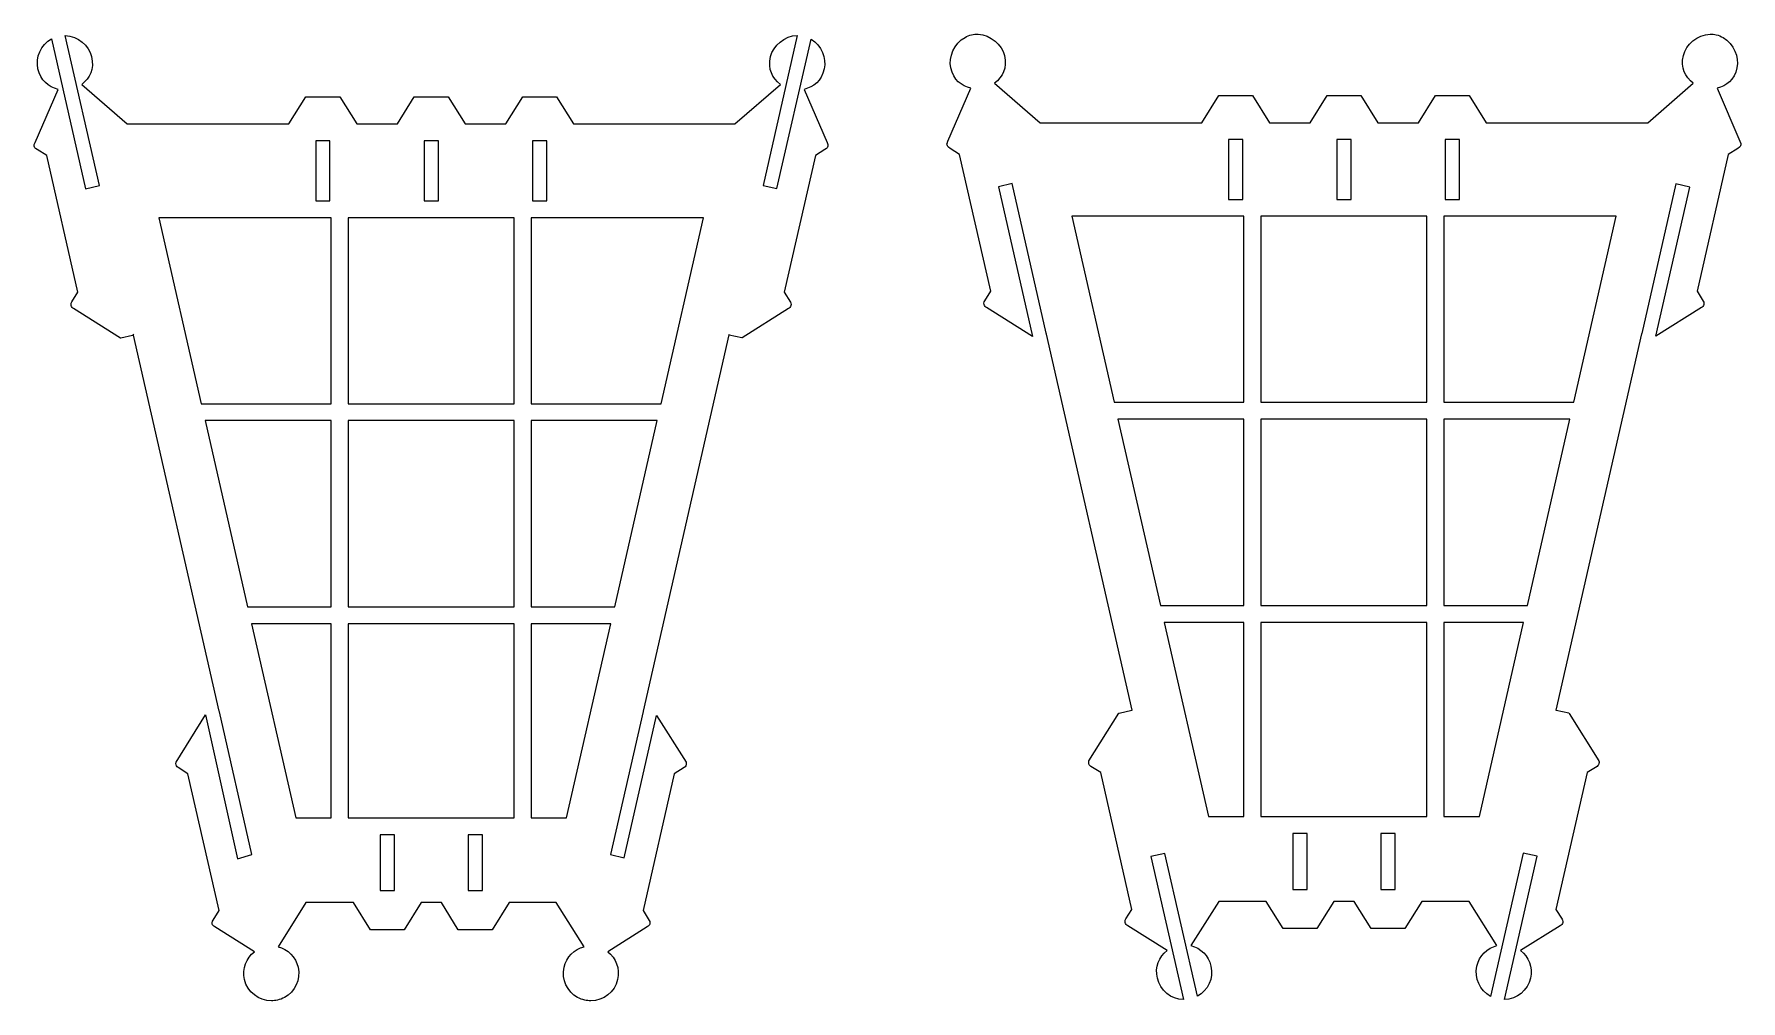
# Model space of a CAD drawing. Header units: inches. Extents: x 5.8 to 53.9, y -22.4 to 33.8.
# Drawn here: x 9.38 to 29.22, y -20.42 to -9.18 of the extents above; entities that cross this region are included whole.
import ezdxf

# ---------------------------------------------------------------- set-up
doc = ezdxf.new("R2010")
doc.units = ezdxf.units.IN
doc.header["$MEASUREMENT"] = 0
doc.layers.add('layer 1', color=7, linetype='Continuous')

msp = doc.modelspace()

# ---------------------------------------------------------------- linework, layer by layer
at = {"layer": 'layer 1', "color": 250, "lineweight": 9}
for points, knots in [([(13.682, -19.591), (13.682, -19.591), (13.879, -19.276), (13.879, -19.276), (13.879, -19.276), (13.879, -19.276), (14.115, -19.276), (14.115, -19.276), (14.115, -19.276), (14.115, -19.276), (14.311, -19.591), (14.311, -19.591), (14.311, -19.591), (14.311, -19.591), (14.705, -19.591), (14.705, -19.591), (14.705, -19.591), (14.705, -19.591), (14.902, -19.276), (14.902, -19.276), (14.902, -19.276), (14.902, -19.276), (15.451, -19.276), (15.451, -19.276), (15.451, -19.276), (15.451, -19.276), (15.773, -19.789), (15.773, -19.789), (15.773, -19.789), (15.661, -19.818), (15.568, -19.907), (15.541, -20.028), (15.541, -20.028), (15.508, -20.17), (15.577, -20.313), (15.699, -20.379), (15.699, -20.379), (15.724, -20.393), (15.752, -20.403), (15.781, -20.41), (15.781, -20.41), (15.805, -20.415), (15.829, -20.418), (15.852, -20.418), (15.852, -20.418), (15.998, -20.418), (16.13, -20.318), (16.164, -20.169), (16.164, -20.169), (16.192, -20.045), (16.143, -19.921), (16.049, -19.847), (16.049, -19.847), (16.049, -19.847), (16.508, -19.559), (16.508, -19.559), (16.508, -19.559), (16.508, -19.559), (16.52, -19.551), (16.52, -19.551), (16.52, -19.551), (16.532, -19.541), (16.539, -19.526), (16.539, -19.51), (16.539, -19.51), (16.539, -19.5), (16.537, -19.491), (16.532, -19.483), (16.532, -19.483), (16.532, -19.483), (16.46, -19.368), (16.46, -19.368), (16.46, -19.368), (16.46, -19.368), (16.822, -17.777), (16.822, -17.777), (16.822, -17.777), (16.822, -17.777), (16.937, -17.705), (16.937, -17.705), (16.937, -17.705), (16.952, -17.696), (16.962, -17.679), (16.962, -17.66), (16.962, -17.66), (16.962, -17.654), (16.961, -17.648), (16.959, -17.643), (16.959, -17.643), (16.959, -17.643), (16.617, -17.1), (16.617, -17.1), (16.617, -17.1), (16.617, -17.1), (16.24, -18.756), (16.24, -18.756), (16.24, -18.756), (16.24, -18.756), (16.079, -18.716), (16.079, -18.716), (16.079, -18.716), (16.079, -18.716), (16.459, -17.054), (16.459, -17.054), (16.459, -17.054), (16.459, -17.054), (16.46, -17.051), (16.46, -17.051), (16.46, -17.051), (16.46, -17.051), (17.456, -12.675), (17.456, -12.675), (17.456, -12.675), (17.456, -12.675), (17.458, -12.67), (17.458, -12.67), (17.458, -12.67), (17.458, -12.67), (17.461, -12.676), (17.461, -12.676), (17.461, -12.676), (17.461, -12.676), (17.609, -12.71), (17.609, -12.71), (17.609, -12.71), (17.609, -12.71), (17.61, -12.709), (17.61, -12.709), (17.61, -12.709), (17.61, -12.709), (18.151, -12.368), (18.151, -12.368), (18.151, -12.368), (18.151, -12.368), (18.158, -12.364), (18.158, -12.364), (18.158, -12.364), (18.171, -12.354), (18.18, -12.339), (18.18, -12.321), (18.18, -12.321), (18.18, -12.311), (18.177, -12.301), (18.172, -12.293), (18.172, -12.293), (18.172, -12.293), (18.101, -12.179), (18.101, -12.179), (18.101, -12.179), (18.101, -12.179), (18.463, -10.588), (18.463, -10.588), (18.463, -10.588), (18.463, -10.588), (18.574, -10.519), (18.574, -10.519), (18.574, -10.519), (18.574, -10.519), (18.593, -10.507), (18.593, -10.507), (18.593, -10.507), (18.603, -10.497), (18.609, -10.483), (18.609, -10.468), (18.609, -10.468), (18.609, -10.465), (18.609, -10.463), (18.609, -10.46), (18.609, -10.46), (18.609, -10.46), (18.598, -10.435), (18.598, -10.435), (18.598, -10.435), (18.598, -10.435), (18.332, -9.819), (18.332, -9.819), (18.332, -9.819), (18.444, -9.79), (18.531, -9.727), (18.564, -9.58), (18.564, -9.58), (18.592, -9.459), (18.534, -9.307), (18.412, -9.235), (18.412, -9.235), (18.412, -9.235), (18.016, -10.972), (18.016, -10.972), (18.016, -10.972), (18.016, -10.972), (17.855, -10.935), (17.855, -10.935), (17.855, -10.935), (17.855, -10.935), (18.252, -9.191), (18.252, -9.191), (18.252, -9.191), (18.106, -9.196), (17.971, -9.311), (17.942, -9.438), (17.942, -9.438), (17.908, -9.587), (17.962, -9.687), (18.056, -9.761), (18.056, -9.761), (18.056, -9.761), (17.528, -10.221), (17.528, -10.221), (17.528, -10.221), (17.528, -10.221), (15.65, -10.221), (15.65, -10.221), (15.65, -10.221), (15.65, -10.221), (15.453, -9.906), (15.453, -9.906), (15.453, -9.906), (15.453, -9.906), (15.06, -9.906), (15.06, -9.906), (15.06, -9.906), (15.06, -9.906), (14.863, -10.221), (14.863, -10.221), (14.863, -10.221), (14.863, -10.221), (14.391, -10.221), (14.391, -10.221), (14.391, -10.221), (14.391, -10.221), (14.194, -9.906), (14.194, -9.906), (14.194, -9.906), (14.194, -9.906), (13.8, -9.906), (13.8, -9.906), (13.8, -9.906), (13.8, -9.906), (13.604, -10.221), (13.604, -10.221), (13.604, -10.221), (13.604, -10.221), (13.13, -10.221), (13.13, -10.221), (13.13, -10.221), (13.13, -10.221), (12.934, -9.906), (12.934, -9.906), (12.934, -9.906), (12.934, -9.906), (12.54, -9.906), (12.54, -9.906), (12.54, -9.906), (12.54, -9.906), (12.343, -10.221), (12.343, -10.221), (12.343, -10.221), (12.343, -10.221), (10.462, -10.221), (10.462, -10.221), (10.462, -10.221), (10.462, -10.221), (9.934, -9.761), (9.934, -9.761), (9.934, -9.761), (10.028, -9.687), (10.082, -9.587), (10.048, -9.438), (10.048, -9.438), (10.02, -9.312), (9.888, -9.198), (9.743, -9.191), (9.743, -9.191), (9.743, -9.191), (10.141, -10.937), (10.141, -10.937), (10.141, -10.937), (10.141, -10.937), (9.979, -10.974), (9.979, -10.974), (9.979, -10.974), (9.979, -10.974), (9.582, -9.23), (9.582, -9.23), (9.582, -9.23), (9.457, -9.3), (9.395, -9.446), (9.425, -9.58), (9.425, -9.58), (9.456, -9.715), (9.546, -9.79), (9.658, -9.819), (9.658, -9.819), (9.658, -9.819), (9.392, -10.435), (9.392, -10.435), (9.392, -10.435), (9.392, -10.435), (9.381, -10.46), (9.381, -10.46), (9.381, -10.46), (9.381, -10.463), (9.38, -10.465), (9.38, -10.468), (9.38, -10.468), (9.38, -10.483), (9.387, -10.497), (9.397, -10.507), (9.397, -10.507), (9.397, -10.507), (9.416, -10.519), (9.416, -10.519), (9.416, -10.519), (9.416, -10.519), (9.527, -10.588), (9.527, -10.588), (9.527, -10.588), (9.527, -10.588), (9.889, -12.179), (9.889, -12.179), (9.889, -12.179), (9.889, -12.179), (9.819, -12.291), (9.819, -12.291), (9.819, -12.291), (9.813, -12.3), (9.81, -12.31), (9.81, -12.321), (9.81, -12.321), (9.81, -12.339), (9.819, -12.354), (9.832, -12.364), (9.832, -12.364), (9.832, -12.364), (9.839, -12.368), (9.839, -12.368), (9.839, -12.368), (9.839, -12.368), (10.383, -12.711), (10.383, -12.711), (10.383, -12.711), (10.383, -12.711), (10.387, -12.713), (10.387, -12.713), (10.387, -12.713), (10.387, -12.713), (10.525, -12.681), (10.525, -12.681), (10.525, -12.681), (10.525, -12.681), (10.535, -12.666), (10.535, -12.666), (10.535, -12.666), (10.535, -12.666), (10.537, -12.679), (10.537, -12.679), (10.537, -12.679), (10.537, -12.679), (11.533, -17.051), (11.533, -17.051), (11.533, -17.051), (11.533, -17.051), (11.535, -17.056), (11.535, -17.056), (11.535, -17.056), (11.535, -17.056), (11.913, -18.718), (11.913, -18.718), (11.913, -18.718), (11.913, -18.718), (11.746, -18.765), (11.746, -18.765), (11.746, -18.765), (11.746, -18.765), (11.373, -17.094), (11.373, -17.094), (11.373, -17.094), (11.373, -17.094), (11.031, -17.643), (11.031, -17.643), (11.031, -17.643), (11.029, -17.648), (11.028, -17.654), (11.028, -17.66), (11.028, -17.66), (11.028, -17.679), (11.038, -17.696), (11.053, -17.705), (11.053, -17.705), (11.053, -17.705), (11.167, -17.777), (11.167, -17.777), (11.167, -17.777), (11.167, -17.777), (11.53, -19.368), (11.53, -19.368), (11.53, -19.368), (11.53, -19.368), (11.46, -19.479), (11.46, -19.479), (11.46, -19.479), (11.454, -19.488), (11.45, -19.498), (11.45, -19.51), (11.45, -19.51), (11.45, -19.526), (11.458, -19.541), (11.47, -19.551), (11.47, -19.551), (11.47, -19.551), (11.482, -19.559), (11.482, -19.559), (11.482, -19.559), (11.482, -19.559), (11.941, -19.847), (11.941, -19.847), (11.941, -19.847), (11.846, -19.921), (11.798, -20.045), (11.826, -20.169), (11.826, -20.169), (11.86, -20.318), (11.993, -20.419), (12.139, -20.418), (12.139, -20.418), (12.162, -20.418), (12.185, -20.415), (12.209, -20.41), (12.209, -20.41), (12.238, -20.403), (12.266, -20.393), (12.291, -20.379), (12.291, -20.379), (12.413, -20.312), (12.482, -20.17), (12.449, -20.028), (12.449, -20.028), (12.422, -19.907), (12.329, -19.818), (12.217, -19.789), (12.217, -19.789), (12.217, -19.789), (12.539, -19.276), (12.539, -19.276), (12.539, -19.276), (12.539, -19.276), (13.092, -19.276), (13.092, -19.276), (13.092, -19.276), (13.092, -19.276), (13.289, -19.591), (13.289, -19.591), (13.289, -19.591), (13.289, -19.591), (13.682, -19.591), (13.682, -19.591)], [0, 0, 0, 0, 0.008696, 0.008696, 0.008696, 0.008696, 0.017391, 0.017391, 0.017391, 0.017391, 0.026087, 0.026087, 0.026087, 0.026087, 0.034783, 0.034783, 0.034783, 0.034783, 0.043478, 0.043478, 0.043478, 0.043478, 0.052174, 0.052174, 0.052174, 0.052174, 0.06087, 0.06087, 0.06087, 0.06087, 0.069565, 0.069565, 0.069565, 0.069565, 0.078261, 0.078261, 0.078261, 0.078261, 0.086957, 0.086957, 0.086957, 0.086957, 0.095652, 0.095652, 0.095652, 0.095652, 0.104348, 0.104348, 0.104348, 0.104348, 0.113043, 0.113043, 0.113043, 0.113043, 0.121739, 0.121739, 0.121739, 0.121739, 0.130435, 0.130435, 0.130435, 0.130435, 0.13913, 0.13913, 0.13913, 0.13913, 0.147826, 0.147826, 0.147826, 0.147826, 0.156522, 0.156522, 0.156522, 0.156522, 0.165217, 0.165217, 0.165217, 0.165217, 0.173913, 0.173913, 0.173913, 0.173913, 0.182609, 0.182609, 0.182609, 0.182609, 0.191304, 0.191304, 0.191304, 0.191304, 0.2, 0.2, 0.2, 0.2, 0.208696, 0.208696, 0.208696, 0.208696, 0.217391, 0.217391, 0.217391, 0.217391, 0.226087, 0.226087, 0.226087, 0.226087, 0.234783, 0.234783, 0.234783, 0.234783, 0.243478, 0.243478, 0.243478, 0.243478, 0.252174, 0.252174, 0.252174, 0.252174, 0.26087, 0.26087, 0.26087, 0.26087, 0.269565, 0.269565, 0.269565, 0.269565, 0.278261, 0.278261, 0.278261, 0.278261, 0.286957, 0.286957, 0.286957, 0.286957, 0.295652, 0.295652, 0.295652, 0.295652, 0.304348, 0.304348, 0.304348, 0.304348, 0.313043, 0.313043, 0.313043, 0.313043, 0.321739, 0.321739, 0.321739, 0.321739, 0.330435, 0.330435, 0.330435, 0.330435, 0.33913, 0.33913, 0.33913, 0.33913, 0.347826, 0.347826, 0.347826, 0.347826, 0.356522, 0.356522, 0.356522, 0.356522, 0.365217, 0.365217, 0.365217, 0.365217, 0.373913, 0.373913, 0.373913, 0.373913, 0.382609, 0.382609, 0.382609, 0.382609, 0.391304, 0.391304, 0.391304, 0.391304, 0.4, 0.4, 0.4, 0.4, 0.408696, 0.408696, 0.408696, 0.408696, 0.417391, 0.417391, 0.417391, 0.417391, 0.426087, 0.426087, 0.426087, 0.426087, 0.434783, 0.434783, 0.434783, 0.434783, 0.443478, 0.443478, 0.443478, 0.443478, 0.452174, 0.452174, 0.452174, 0.452174, 0.46087, 0.46087, 0.46087, 0.46087, 0.469565, 0.469565, 0.469565, 0.469565, 0.478261, 0.478261, 0.478261, 0.478261, 0.486957, 0.486957, 0.486957, 0.486957, 0.495652, 0.495652, 0.495652, 0.495652, 0.504348, 0.504348, 0.504348, 0.504348, 0.513043, 0.513043, 0.513043, 0.513043, 0.521739, 0.521739, 0.521739, 0.521739, 0.530435, 0.530435, 0.530435, 0.530435, 0.53913, 0.53913, 0.53913, 0.53913, 0.547826, 0.547826, 0.547826, 0.547826, 0.556522, 0.556522, 0.556522, 0.556522, 0.565217, 0.565217, 0.565217, 0.565217, 0.573913, 0.573913, 0.573913, 0.573913, 0.582609, 0.582609, 0.582609, 0.582609, 0.591304, 0.591304, 0.591304, 0.591304, 0.6, 0.6, 0.6, 0.6, 0.608696, 0.608696, 0.608696, 0.608696, 0.617391, 0.617391, 0.617391, 0.617391, 0.626087, 0.626087, 0.626087, 0.626087, 0.634783, 0.634783, 0.634783, 0.634783, 0.643478, 0.643478, 0.643478, 0.643478, 0.652174, 0.652174, 0.652174, 0.652174, 0.66087, 0.66087, 0.66087, 0.66087, 0.669565, 0.669565, 0.669565, 0.669565, 0.678261, 0.678261, 0.678261, 0.678261, 0.686957, 0.686957, 0.686957, 0.686957, 0.695652, 0.695652, 0.695652, 0.695652, 0.704348, 0.704348, 0.704348, 0.704348, 0.713043, 0.713043, 0.713043, 0.713043, 0.721739, 0.721739, 0.721739, 0.721739, 0.730435, 0.730435, 0.730435, 0.730435, 0.73913, 0.73913, 0.73913, 0.73913, 0.747826, 0.747826, 0.747826, 0.747826, 0.756522, 0.756522, 0.756522, 0.756522, 0.765217, 0.765217, 0.765217, 0.765217, 0.773913, 0.773913, 0.773913, 0.773913, 0.782609, 0.782609, 0.782609, 0.782609, 0.791304, 0.791304, 0.791304, 0.791304, 0.8, 0.8, 0.8, 0.8, 0.808696, 0.808696, 0.808696, 0.808696, 0.817391, 0.817391, 0.817391, 0.817391, 0.826087, 0.826087, 0.826087, 0.826087, 0.834783, 0.834783, 0.834783, 0.834783, 0.843478, 0.843478, 0.843478, 0.843478, 0.852174, 0.852174, 0.852174, 0.852174, 0.86087, 0.86087, 0.86087, 0.86087, 0.869565, 0.869565, 0.869565, 0.869565, 0.878261, 0.878261, 0.878261, 0.878261, 0.886957, 0.886957, 0.886957, 0.886957, 0.895652, 0.895652, 0.895652, 0.895652, 0.904348, 0.904348, 0.904348, 0.904348, 0.913043, 0.913043, 0.913043, 0.913043, 0.921739, 0.921739, 0.921739, 0.921739, 0.930435, 0.930435, 0.930435, 0.930435, 0.93913, 0.93913, 0.93913, 0.93913, 0.947826, 0.947826, 0.947826, 0.947826, 0.956522, 0.956522, 0.956522, 0.956522, 0.965217, 0.965217, 0.965217, 0.965217, 0.973913, 0.973913, 0.973913, 0.973913, 0.982609, 0.982609, 0.982609, 0.982609, 1, 1, 1, 1]), ([(25.316, -19.578), (25.316, -19.578), (25.512, -19.263), (25.512, -19.263), (25.512, -19.263), (25.512, -19.263), (26.062, -19.263), (26.062, -19.263), (26.062, -19.263), (26.062, -19.263), (26.385, -19.775), (26.385, -19.775), (26.385, -19.775), (26.273, -19.804), (26.18, -19.893), (26.152, -20.014), (26.152, -20.014), (26.12, -20.157), (26.189, -20.299), (26.311, -20.366), (26.311, -20.366), (26.311, -20.366), (26.691, -18.701), (26.691, -18.701), (26.691, -18.701), (26.691, -18.701), (26.852, -18.737), (26.852, -18.737), (26.852, -18.737), (26.852, -18.737), (26.472, -20.404), (26.472, -20.404), (26.472, -20.404), (26.618, -20.405), (26.744, -20.292), (26.775, -20.156), (26.775, -20.156), (26.806, -20.02), (26.755, -19.908), (26.661, -19.834), (26.661, -19.834), (26.661, -19.834), (27.12, -19.545), (27.12, -19.545), (27.12, -19.545), (27.12, -19.545), (27.132, -19.538), (27.132, -19.538), (27.132, -19.538), (27.144, -19.528), (27.151, -19.513), (27.151, -19.496), (27.151, -19.496), (27.151, -19.486), (27.149, -19.477), (27.144, -19.469), (27.144, -19.469), (27.144, -19.469), (27.072, -19.355), (27.072, -19.355), (27.072, -19.355), (27.072, -19.355), (27.434, -17.764), (27.434, -17.764), (27.434, -17.764), (27.434, -17.764), (27.549, -17.692), (27.549, -17.692), (27.549, -17.692), (27.564, -17.682), (27.573, -17.665), (27.573, -17.646), (27.573, -17.646), (27.573, -17.64), (27.572, -17.635), (27.571, -17.629), (27.571, -17.629), (27.571, -17.629), (27.224, -17.078), (27.224, -17.078), (27.224, -17.078), (27.224, -17.078), (27.22, -17.071), (27.22, -17.071), (27.22, -17.071), (27.22, -17.071), (27.074, -17.038), (27.074, -17.038), (27.074, -17.038), (27.074, -17.038), (27.071, -17.041), (27.071, -17.041), (27.071, -17.041), (27.071, -17.041), (27.071, -17.038), (27.071, -17.038), (27.071, -17.038), (27.071, -17.038), (28.068, -12.661), (28.068, -12.661), (28.068, -12.661), (28.068, -12.661), (28.069, -12.657), (28.069, -12.657), (28.069, -12.657), (28.069, -12.657), (28.467, -10.917), (28.467, -10.917), (28.467, -10.917), (28.467, -10.917), (28.627, -10.958), (28.627, -10.958), (28.627, -10.958), (28.627, -10.958), (28.233, -12.688), (28.233, -12.688), (28.233, -12.688), (28.233, -12.688), (28.763, -12.355), (28.763, -12.355), (28.763, -12.355), (28.763, -12.355), (28.77, -12.351), (28.77, -12.351), (28.77, -12.351), (28.783, -12.341), (28.792, -12.325), (28.792, -12.307), (28.792, -12.307), (28.792, -12.297), (28.789, -12.288), (28.784, -12.28), (28.784, -12.28), (28.784, -12.28), (28.712, -12.166), (28.712, -12.166), (28.712, -12.166), (28.712, -12.166), (29.075, -10.575), (29.075, -10.575), (29.075, -10.575), (29.075, -10.575), (29.186, -10.505), (29.186, -10.505), (29.186, -10.505), (29.186, -10.505), (29.205, -10.493), (29.205, -10.493), (29.205, -10.493), (29.215, -10.483), (29.221, -10.47), (29.221, -10.455), (29.221, -10.455), (29.221, -10.452), (29.221, -10.449), (29.221, -10.447), (29.221, -10.447), (29.221, -10.447), (29.21, -10.421), (29.21, -10.421), (29.21, -10.421), (29.21, -10.421), (28.944, -9.805), (28.944, -9.805), (28.944, -9.805), (29.056, -9.777), (29.143, -9.713), (29.176, -9.567), (29.176, -9.567), (29.204, -9.445), (29.138, -9.289), (29.017, -9.217), (29.017, -9.217), (28.992, -9.202), (28.965, -9.191), (28.936, -9.184), (28.936, -9.184), (28.912, -9.179), (28.888, -9.177), (28.864, -9.178), (28.864, -9.178), (28.717, -9.182), (28.582, -9.297), (28.553, -9.425), (28.553, -9.425), (28.52, -9.573), (28.574, -9.673), (28.668, -9.747), (28.668, -9.747), (28.668, -9.747), (28.139, -10.207), (28.139, -10.207), (28.139, -10.207), (28.139, -10.207), (26.261, -10.207), (26.261, -10.207), (26.261, -10.207), (26.261, -10.207), (26.064, -9.892), (26.064, -9.892), (26.064, -9.892), (26.064, -9.892), (25.671, -9.892), (25.671, -9.892), (25.671, -9.892), (25.671, -9.892), (25.474, -10.207), (25.474, -10.207), (25.474, -10.207), (25.474, -10.207), (25.002, -10.207), (25.002, -10.207), (25.002, -10.207), (25.002, -10.207), (24.805, -9.892), (24.805, -9.892), (24.805, -9.892), (24.805, -9.892), (24.412, -9.892), (24.412, -9.892), (24.412, -9.892), (24.412, -9.892), (24.215, -10.207), (24.215, -10.207), (24.215, -10.207), (24.215, -10.207), (23.742, -10.207), (23.742, -10.207), (23.742, -10.207), (23.742, -10.207), (23.545, -9.892), (23.545, -9.892), (23.545, -9.892), (23.545, -9.892), (23.151, -9.892), (23.151, -9.892), (23.151, -9.892), (23.151, -9.892), (22.954, -10.207), (22.954, -10.207), (22.954, -10.207), (22.954, -10.207), (21.074, -10.207), (21.074, -10.207), (21.074, -10.207), (21.074, -10.207), (20.546, -9.747), (20.546, -9.747), (20.546, -9.747), (20.64, -9.673), (20.694, -9.573), (20.66, -9.425), (20.66, -9.425), (20.631, -9.299), (20.499, -9.185), (20.355, -9.178), (20.355, -9.178), (20.329, -9.177), (20.303, -9.179), (20.278, -9.184), (20.278, -9.184), (20.25, -9.191), (20.225, -9.201), (20.202, -9.214), (20.202, -9.214), (20.077, -9.285), (20.009, -9.444), (20.037, -9.567), (20.037, -9.567), (20.071, -9.713), (20.157, -9.777), (20.27, -9.805), (20.27, -9.805), (20.27, -9.805), (20.004, -10.421), (20.004, -10.421), (20.004, -10.421), (20.004, -10.421), (19.993, -10.447), (19.993, -10.447), (19.993, -10.447), (19.993, -10.449), (19.992, -10.452), (19.992, -10.455), (19.992, -10.455), (19.992, -10.47), (19.999, -10.483), (20.009, -10.493), (20.009, -10.493), (20.009, -10.493), (20.028, -10.505), (20.028, -10.505), (20.028, -10.505), (20.028, -10.505), (20.139, -10.575), (20.139, -10.575), (20.139, -10.575), (20.139, -10.575), (20.501, -12.166), (20.501, -12.166), (20.501, -12.166), (20.501, -12.166), (20.431, -12.278), (20.431, -12.278), (20.431, -12.278), (20.425, -12.286), (20.422, -12.296), (20.422, -12.307), (20.422, -12.307), (20.422, -12.325), (20.431, -12.341), (20.444, -12.351), (20.444, -12.351), (20.444, -12.351), (20.45, -12.355), (20.45, -12.355), (20.45, -12.355), (20.45, -12.355), (20.986, -12.691), (20.986, -12.691), (20.986, -12.691), (20.986, -12.691), (20.59, -10.954), (20.59, -10.954), (20.59, -10.954), (20.59, -10.954), (20.751, -10.915), (20.751, -10.915), (20.751, -10.915), (20.751, -10.915), (21.146, -12.653), (21.146, -12.653), (21.146, -12.653), (21.146, -12.653), (21.149, -12.665), (21.149, -12.665), (21.149, -12.665), (21.149, -12.665), (22.145, -17.038), (22.145, -17.038), (22.145, -17.038), (22.145, -17.038), (22.146, -17.043), (22.146, -17.043), (22.146, -17.043), (22.146, -17.043), (22.14, -17.039), (22.14, -17.039), (22.14, -17.039), (22.14, -17.039), (21.993, -17.072), (21.993, -17.072), (21.993, -17.072), (21.993, -17.072), (21.992, -17.074), (21.992, -17.074), (21.992, -17.074), (21.992, -17.074), (21.643, -17.629), (21.643, -17.629), (21.643, -17.629), (21.641, -17.635), (21.64, -17.64), (21.64, -17.646), (21.64, -17.646), (21.64, -17.665), (21.65, -17.682), (21.665, -17.692), (21.665, -17.692), (21.665, -17.692), (21.779, -17.764), (21.779, -17.764), (21.779, -17.764), (21.779, -17.764), (22.142, -19.355), (22.142, -19.355), (22.142, -19.355), (22.142, -19.355), (22.072, -19.466), (22.072, -19.466), (22.072, -19.466), (22.066, -19.475), (22.062, -19.485), (22.062, -19.496), (22.062, -19.496), (22.062, -19.513), (22.07, -19.528), (22.082, -19.538), (22.082, -19.538), (22.082, -19.538), (22.094, -19.545), (22.094, -19.545), (22.094, -19.545), (22.094, -19.545), (22.552, -19.834), (22.552, -19.834), (22.552, -19.834), (22.458, -19.908), (22.407, -20.02), (22.438, -20.156), (22.438, -20.156), (22.469, -20.293), (22.595, -20.405), (22.742, -20.404), (22.742, -20.404), (22.742, -20.404), (22.363, -18.741), (22.363, -18.741), (22.363, -18.741), (22.363, -18.741), (22.524, -18.705), (22.524, -18.705), (22.524, -18.705), (22.524, -18.705), (22.903, -20.365), (22.903, -20.365), (22.903, -20.365), (23.025, -20.298), (23.094, -20.157), (23.061, -20.014), (23.061, -20.014), (23.034, -19.893), (22.941, -19.804), (22.829, -19.775), (22.829, -19.775), (22.829, -19.775), (23.151, -19.263), (23.151, -19.263), (23.151, -19.263), (23.151, -19.263), (23.702, -19.263), (23.702, -19.263), (23.702, -19.263), (23.702, -19.263), (23.899, -19.578), (23.899, -19.578), (23.899, -19.578), (23.899, -19.578), (24.293, -19.578), (24.293, -19.578), (24.293, -19.578), (24.293, -19.578), (24.489, -19.263), (24.489, -19.263), (24.489, -19.263), (24.489, -19.263), (24.725, -19.263), (24.725, -19.263), (24.725, -19.263), (24.725, -19.263), (24.922, -19.578), (24.922, -19.578), (24.922, -19.578), (24.922, -19.578), (25.316, -19.578), (25.316, -19.578)], [0, 0, 0, 0, 0.008696, 0.008696, 0.008696, 0.008696, 0.017391, 0.017391, 0.017391, 0.017391, 0.026087, 0.026087, 0.026087, 0.026087, 0.034783, 0.034783, 0.034783, 0.034783, 0.043478, 0.043478, 0.043478, 0.043478, 0.052174, 0.052174, 0.052174, 0.052174, 0.06087, 0.06087, 0.06087, 0.06087, 0.069565, 0.069565, 0.069565, 0.069565, 0.078261, 0.078261, 0.078261, 0.078261, 0.086957, 0.086957, 0.086957, 0.086957, 0.095652, 0.095652, 0.095652, 0.095652, 0.104348, 0.104348, 0.104348, 0.104348, 0.113043, 0.113043, 0.113043, 0.113043, 0.121739, 0.121739, 0.121739, 0.121739, 0.130435, 0.130435, 0.130435, 0.130435, 0.13913, 0.13913, 0.13913, 0.13913, 0.147826, 0.147826, 0.147826, 0.147826, 0.156522, 0.156522, 0.156522, 0.156522, 0.165217, 0.165217, 0.165217, 0.165217, 0.173913, 0.173913, 0.173913, 0.173913, 0.182609, 0.182609, 0.182609, 0.182609, 0.191304, 0.191304, 0.191304, 0.191304, 0.2, 0.2, 0.2, 0.2, 0.208696, 0.208696, 0.208696, 0.208696, 0.217391, 0.217391, 0.217391, 0.217391, 0.226087, 0.226087, 0.226087, 0.226087, 0.234783, 0.234783, 0.234783, 0.234783, 0.243478, 0.243478, 0.243478, 0.243478, 0.252174, 0.252174, 0.252174, 0.252174, 0.26087, 0.26087, 0.26087, 0.26087, 0.269565, 0.269565, 0.269565, 0.269565, 0.278261, 0.278261, 0.278261, 0.278261, 0.286957, 0.286957, 0.286957, 0.286957, 0.295652, 0.295652, 0.295652, 0.295652, 0.304348, 0.304348, 0.304348, 0.304348, 0.313043, 0.313043, 0.313043, 0.313043, 0.321739, 0.321739, 0.321739, 0.321739, 0.330435, 0.330435, 0.330435, 0.330435, 0.33913, 0.33913, 0.33913, 0.33913, 0.347826, 0.347826, 0.347826, 0.347826, 0.356522, 0.356522, 0.356522, 0.356522, 0.365217, 0.365217, 0.365217, 0.365217, 0.373913, 0.373913, 0.373913, 0.373913, 0.382609, 0.382609, 0.382609, 0.382609, 0.391304, 0.391304, 0.391304, 0.391304, 0.4, 0.4, 0.4, 0.4, 0.408696, 0.408696, 0.408696, 0.408696, 0.417391, 0.417391, 0.417391, 0.417391, 0.426087, 0.426087, 0.426087, 0.426087, 0.434783, 0.434783, 0.434783, 0.434783, 0.443478, 0.443478, 0.443478, 0.443478, 0.452174, 0.452174, 0.452174, 0.452174, 0.46087, 0.46087, 0.46087, 0.46087, 0.469565, 0.469565, 0.469565, 0.469565, 0.478261, 0.478261, 0.478261, 0.478261, 0.486957, 0.486957, 0.486957, 0.486957, 0.495652, 0.495652, 0.495652, 0.495652, 0.504348, 0.504348, 0.504348, 0.504348, 0.513043, 0.513043, 0.513043, 0.513043, 0.521739, 0.521739, 0.521739, 0.521739, 0.530435, 0.530435, 0.530435, 0.530435, 0.53913, 0.53913, 0.53913, 0.53913, 0.547826, 0.547826, 0.547826, 0.547826, 0.556522, 0.556522, 0.556522, 0.556522, 0.565217, 0.565217, 0.565217, 0.565217, 0.573913, 0.573913, 0.573913, 0.573913, 0.582609, 0.582609, 0.582609, 0.582609, 0.591304, 0.591304, 0.591304, 0.591304, 0.6, 0.6, 0.6, 0.6, 0.608696, 0.608696, 0.608696, 0.608696, 0.617391, 0.617391, 0.617391, 0.617391, 0.626087, 0.626087, 0.626087, 0.626087, 0.634783, 0.634783, 0.634783, 0.634783, 0.643478, 0.643478, 0.643478, 0.643478, 0.652174, 0.652174, 0.652174, 0.652174, 0.66087, 0.66087, 0.66087, 0.66087, 0.669565, 0.669565, 0.669565, 0.669565, 0.678261, 0.678261, 0.678261, 0.678261, 0.686957, 0.686957, 0.686957, 0.686957, 0.695652, 0.695652, 0.695652, 0.695652, 0.704348, 0.704348, 0.704348, 0.704348, 0.713043, 0.713043, 0.713043, 0.713043, 0.721739, 0.721739, 0.721739, 0.721739, 0.730435, 0.730435, 0.730435, 0.730435, 0.73913, 0.73913, 0.73913, 0.73913, 0.747826, 0.747826, 0.747826, 0.747826, 0.756522, 0.756522, 0.756522, 0.756522, 0.765217, 0.765217, 0.765217, 0.765217, 0.773913, 0.773913, 0.773913, 0.773913, 0.782609, 0.782609, 0.782609, 0.782609, 0.791304, 0.791304, 0.791304, 0.791304, 0.8, 0.8, 0.8, 0.8, 0.808696, 0.808696, 0.808696, 0.808696, 0.817391, 0.817391, 0.817391, 0.817391, 0.826087, 0.826087, 0.826087, 0.826087, 0.834783, 0.834783, 0.834783, 0.834783, 0.843478, 0.843478, 0.843478, 0.843478, 0.852174, 0.852174, 0.852174, 0.852174, 0.86087, 0.86087, 0.86087, 0.86087, 0.869565, 0.869565, 0.869565, 0.869565, 0.878261, 0.878261, 0.878261, 0.878261, 0.886957, 0.886957, 0.886957, 0.886957, 0.895652, 0.895652, 0.895652, 0.895652, 0.904348, 0.904348, 0.904348, 0.904348, 0.913043, 0.913043, 0.913043, 0.913043, 0.921739, 0.921739, 0.921739, 0.921739, 0.930435, 0.930435, 0.930435, 0.930435, 0.93913, 0.93913, 0.93913, 0.93913, 0.947826, 0.947826, 0.947826, 0.947826, 0.956522, 0.956522, 0.956522, 0.956522, 0.965217, 0.965217, 0.965217, 0.965217, 0.973913, 0.973913, 0.973913, 0.973913, 0.982609, 0.982609, 0.982609, 0.982609, 1, 1, 1, 1]), ([(12.819, -11.114), (12.819, -11.114), (12.654, -11.114), (12.654, -11.114), (12.654, -11.114), (12.654, -11.114), (12.654, -10.418), (12.654, -10.418), (12.654, -10.418), (12.654, -10.418), (12.819, -10.418), (12.819, -10.418), (12.819, -10.418), (12.819, -10.418), (12.819, -11.114), (12.819, -11.114)], [0, 0, 0, 0, 0.2, 0.2, 0.2, 0.2, 0.4, 0.4, 0.4, 0.4, 0.6, 0.6, 0.6, 0.6, 1, 1, 1, 1]), ([(13.915, -11.114), (13.915, -11.114), (13.915, -10.418), (13.915, -10.418), (13.915, -10.418), (13.915, -10.418), (14.08, -10.418), (14.08, -10.418), (14.08, -10.418), (14.08, -10.418), (14.08, -11.114), (14.08, -11.114), (14.08, -11.114), (14.08, -11.114), (13.915, -11.114), (13.915, -11.114)], [0, 0, 0, 0, 0.2, 0.2, 0.2, 0.2, 0.4, 0.4, 0.4, 0.4, 0.6, 0.6, 0.6, 0.6, 1, 1, 1, 1]), ([(15.174, -11.114), (15.174, -11.114), (15.174, -10.418), (15.174, -10.418), (15.174, -10.418), (15.174, -10.418), (15.339, -10.418), (15.339, -10.418), (15.339, -10.418), (15.339, -10.418), (15.339, -11.114), (15.339, -11.114), (15.339, -11.114), (15.339, -11.114), (15.174, -11.114), (15.174, -11.114)], [0, 0, 0, 0, 0.2, 0.2, 0.2, 0.2, 0.4, 0.4, 0.4, 0.4, 0.6, 0.6, 0.6, 0.6, 1, 1, 1, 1]), ([(23.265, -11.098), (23.265, -11.098), (23.265, -10.401), (23.265, -10.401), (23.265, -10.401), (23.265, -10.401), (23.431, -10.401), (23.431, -10.401), (23.431, -10.401), (23.431, -10.401), (23.431, -11.098), (23.431, -11.098), (23.431, -11.098), (23.431, -11.098), (23.265, -11.098), (23.265, -11.098)], [0, 0, 0, 0, 0.2, 0.2, 0.2, 0.2, 0.4, 0.4, 0.4, 0.4, 0.6, 0.6, 0.6, 0.6, 1, 1, 1, 1]), ([(24.526, -11.098), (24.526, -11.098), (24.526, -10.401), (24.526, -10.401), (24.526, -10.401), (24.526, -10.401), (24.691, -10.401), (24.691, -10.401), (24.691, -10.401), (24.691, -10.401), (24.691, -11.098), (24.691, -11.098), (24.691, -11.098), (24.691, -11.098), (24.526, -11.098), (24.526, -11.098)], [0, 0, 0, 0, 0.2, 0.2, 0.2, 0.2, 0.4, 0.4, 0.4, 0.4, 0.6, 0.6, 0.6, 0.6, 1, 1, 1, 1]), ([(25.785, -11.098), (25.785, -11.098), (25.785, -10.401), (25.785, -10.401), (25.785, -10.401), (25.785, -10.401), (25.95, -10.401), (25.95, -10.401), (25.95, -10.401), (25.95, -10.401), (25.95, -11.098), (25.95, -11.098), (25.95, -11.098), (25.95, -11.098), (25.785, -11.098), (25.785, -11.098)], [0, 0, 0, 0, 0.2, 0.2, 0.2, 0.2, 0.4, 0.4, 0.4, 0.4, 0.6, 0.6, 0.6, 0.6, 1, 1, 1, 1]), ([(23.445, -13.458), (23.445, -13.458), (21.935, -13.458), (21.935, -13.458), (21.935, -13.458), (21.935, -13.458), (21.443, -11.294), (21.443, -11.294), (21.443, -11.294), (21.443, -11.294), (23.445, -11.294), (23.445, -11.294), (23.445, -11.294), (23.445, -11.294), (23.445, -13.458), (23.445, -13.458)], [0, 0, 0, 0, 0.2, 0.2, 0.2, 0.2, 0.4, 0.4, 0.4, 0.4, 0.6, 0.6, 0.6, 0.6, 1, 1, 1, 1]), ([(25.571, -13.458), (25.571, -13.458), (23.642, -13.458), (23.642, -13.458), (23.642, -13.458), (23.642, -13.458), (23.642, -11.294), (23.642, -11.294), (23.642, -11.294), (23.642, -11.294), (25.571, -11.294), (25.571, -11.294), (25.571, -11.294), (25.571, -11.294), (25.571, -13.458), (25.571, -13.458)], [0, 0, 0, 0, 0.2, 0.2, 0.2, 0.2, 0.4, 0.4, 0.4, 0.4, 0.6, 0.6, 0.6, 0.6, 1, 1, 1, 1]), ([(25.768, -13.458), (25.768, -13.458), (25.768, -11.294), (25.768, -11.294), (25.768, -11.294), (25.768, -11.294), (27.773, -11.294), (27.773, -11.294), (27.773, -11.294), (27.773, -11.294), (27.279, -13.458), (27.279, -13.458), (27.279, -13.458), (27.279, -13.458), (25.768, -13.458), (25.768, -13.458)], [0, 0, 0, 0, 0.2, 0.2, 0.2, 0.2, 0.4, 0.4, 0.4, 0.4, 0.6, 0.6, 0.6, 0.6, 1, 1, 1, 1]), ([(12.835, -13.474), (12.835, -13.474), (11.324, -13.474), (11.324, -13.474), (11.324, -13.474), (11.324, -13.474), (10.831, -11.311), (10.831, -11.311), (10.831, -11.311), (10.831, -11.311), (12.835, -11.311), (12.835, -11.311), (12.835, -11.311), (12.835, -11.311), (12.835, -13.474), (12.835, -13.474)], [0, 0, 0, 0, 0.2, 0.2, 0.2, 0.2, 0.4, 0.4, 0.4, 0.4, 0.6, 0.6, 0.6, 0.6, 1, 1, 1, 1]), ([(13.032, -13.474), (13.032, -13.474), (13.032, -11.311), (13.032, -11.311), (13.032, -11.311), (13.032, -11.311), (14.961, -11.311), (14.961, -11.311), (14.961, -11.311), (14.961, -11.311), (14.961, -13.474), (14.961, -13.474), (14.961, -13.474), (14.961, -13.474), (13.032, -13.474), (13.032, -13.474)], [0, 0, 0, 0, 0.2, 0.2, 0.2, 0.2, 0.4, 0.4, 0.4, 0.4, 0.6, 0.6, 0.6, 0.6, 1, 1, 1, 1]), ([(15.158, -13.474), (15.158, -13.474), (15.158, -11.311), (15.158, -11.311), (15.158, -11.311), (15.158, -11.311), (17.161, -11.311), (17.161, -11.311), (17.161, -11.311), (17.161, -11.311), (16.669, -13.474), (16.669, -13.474), (16.669, -13.474), (16.669, -13.474), (15.158, -13.474), (15.158, -13.474)], [0, 0, 0, 0, 0.2, 0.2, 0.2, 0.2, 0.4, 0.4, 0.4, 0.4, 0.6, 0.6, 0.6, 0.6, 1, 1, 1, 1]), ([(12.835, -15.837), (12.835, -15.837), (11.862, -15.837), (11.862, -15.837), (11.862, -15.837), (11.862, -15.837), (11.369, -13.671), (11.369, -13.671), (11.369, -13.671), (11.369, -13.671), (12.835, -13.671), (12.835, -13.671), (12.835, -13.671), (12.835, -13.671), (12.835, -15.837), (12.835, -15.837)], [0, 0, 0, 0, 0.2, 0.2, 0.2, 0.2, 0.4, 0.4, 0.4, 0.4, 0.6, 0.6, 0.6, 0.6, 1, 1, 1, 1]), ([(13.032, -15.837), (13.032, -15.837), (13.032, -13.671), (13.032, -13.671), (13.032, -13.671), (13.032, -13.671), (14.961, -13.671), (14.961, -13.671), (14.961, -13.671), (14.961, -13.671), (14.961, -15.837), (14.961, -15.837), (14.961, -15.837), (14.961, -15.837), (13.032, -15.837), (13.032, -15.837)], [0, 0, 0, 0, 0.2, 0.2, 0.2, 0.2, 0.4, 0.4, 0.4, 0.4, 0.6, 0.6, 0.6, 0.6, 1, 1, 1, 1]), ([(15.158, -15.837), (15.158, -15.837), (15.158, -13.671), (15.158, -13.671), (15.158, -13.671), (15.158, -13.671), (16.624, -13.671), (16.624, -13.671), (16.624, -13.671), (16.624, -13.671), (16.131, -15.837), (16.131, -15.837), (16.131, -15.837), (16.131, -15.837), (15.158, -15.837), (15.158, -15.837)], [0, 0, 0, 0, 0.2, 0.2, 0.2, 0.2, 0.4, 0.4, 0.4, 0.4, 0.6, 0.6, 0.6, 0.6, 1, 1, 1, 1]), ([(23.445, -15.82), (23.445, -15.82), (22.474, -15.82), (22.474, -15.82), (22.474, -15.82), (22.474, -15.82), (21.98, -13.655), (21.98, -13.655), (21.98, -13.655), (21.98, -13.655), (23.445, -13.655), (23.445, -13.655), (23.445, -13.655), (23.445, -13.655), (23.445, -15.82), (23.445, -15.82)], [0, 0, 0, 0, 0.2, 0.2, 0.2, 0.2, 0.4, 0.4, 0.4, 0.4, 0.6, 0.6, 0.6, 0.6, 1, 1, 1, 1]), ([(23.642, -15.82), (23.642, -15.82), (23.642, -13.655), (23.642, -13.655), (23.642, -13.655), (23.642, -13.655), (25.571, -13.655), (25.571, -13.655), (25.571, -13.655), (25.571, -13.655), (25.571, -15.82), (25.571, -15.82), (25.571, -15.82), (25.571, -15.82), (23.642, -15.82), (23.642, -15.82)], [0, 0, 0, 0, 0.2, 0.2, 0.2, 0.2, 0.4, 0.4, 0.4, 0.4, 0.6, 0.6, 0.6, 0.6, 1, 1, 1, 1]), ([(25.768, -15.82), (25.768, -15.82), (25.768, -13.655), (25.768, -13.655), (25.768, -13.655), (25.768, -13.655), (27.234, -13.655), (27.234, -13.655), (27.234, -13.655), (27.234, -13.655), (26.741, -15.82), (26.741, -15.82), (26.741, -15.82), (26.741, -15.82), (25.768, -15.82), (25.768, -15.82)], [0, 0, 0, 0, 0.2, 0.2, 0.2, 0.2, 0.4, 0.4, 0.4, 0.4, 0.6, 0.6, 0.6, 0.6, 1, 1, 1, 1]), ([(12.835, -18.292), (12.835, -18.292), (12.422, -18.292), (12.422, -18.292), (12.422, -18.292), (12.422, -18.292), (11.907, -16.033), (11.907, -16.033), (11.907, -16.033), (11.907, -16.033), (12.835, -16.033), (12.835, -16.033), (12.835, -16.033), (12.835, -16.033), (12.835, -18.292), (12.835, -18.292)], [0, 0, 0, 0, 0.2, 0.2, 0.2, 0.2, 0.4, 0.4, 0.4, 0.4, 0.6, 0.6, 0.6, 0.6, 1, 1, 1, 1]), ([(13.032, -18.292), (13.032, -18.292), (13.032, -16.033), (13.032, -16.033), (13.032, -16.033), (13.032, -16.033), (14.961, -16.033), (14.961, -16.033), (14.961, -16.033), (14.961, -16.033), (14.961, -18.292), (14.961, -18.292), (14.961, -18.292), (14.961, -18.292), (13.032, -18.292), (13.032, -18.292)], [0, 0, 0, 0, 0.2, 0.2, 0.2, 0.2, 0.4, 0.4, 0.4, 0.4, 0.6, 0.6, 0.6, 0.6, 1, 1, 1, 1]), ([(15.158, -18.292), (15.158, -18.292), (15.158, -16.033), (15.158, -16.033), (15.158, -16.033), (15.158, -16.033), (16.086, -16.033), (16.086, -16.033), (16.086, -16.033), (16.086, -16.033), (15.571, -18.292), (15.571, -18.292), (15.571, -18.292), (15.571, -18.292), (15.158, -18.292), (15.158, -18.292)], [0, 0, 0, 0, 0.2, 0.2, 0.2, 0.2, 0.4, 0.4, 0.4, 0.4, 0.6, 0.6, 0.6, 0.6, 1, 1, 1, 1]), ([(23.033, -18.275), (23.033, -18.275), (22.518, -16.017), (22.518, -16.017), (22.518, -16.017), (22.518, -16.017), (23.445, -16.017), (23.445, -16.017), (23.445, -16.017), (23.445, -16.017), (23.445, -18.275), (23.445, -18.275), (23.445, -18.275), (23.445, -18.275), (23.033, -18.275), (23.033, -18.275)], [0, 0, 0, 0, 0.2, 0.2, 0.2, 0.2, 0.4, 0.4, 0.4, 0.4, 0.6, 0.6, 0.6, 0.6, 1, 1, 1, 1]), ([(23.642, -18.275), (23.642, -18.275), (23.642, -16.017), (23.642, -16.017), (23.642, -16.017), (23.642, -16.017), (25.571, -16.017), (25.571, -16.017), (25.571, -16.017), (25.571, -16.017), (25.571, -18.275), (25.571, -18.275), (25.571, -18.275), (25.571, -18.275), (23.642, -18.275), (23.642, -18.275)], [0, 0, 0, 0, 0.2, 0.2, 0.2, 0.2, 0.4, 0.4, 0.4, 0.4, 0.6, 0.6, 0.6, 0.6, 1, 1, 1, 1]), ([(25.768, -18.275), (25.768, -18.275), (25.768, -16.017), (25.768, -16.017), (25.768, -16.017), (25.768, -16.017), (26.696, -16.017), (26.696, -16.017), (26.696, -16.017), (26.696, -16.017), (26.182, -18.275), (26.182, -18.275), (26.182, -18.275), (26.182, -18.275), (25.768, -18.275), (25.768, -18.275)], [0, 0, 0, 0, 0.2, 0.2, 0.2, 0.2, 0.4, 0.4, 0.4, 0.4, 0.6, 0.6, 0.6, 0.6, 1, 1, 1, 1]), ([(13.403, -19.135), (13.403, -19.135), (13.403, -18.486), (13.403, -18.486), (13.403, -18.486), (13.403, -18.486), (13.568, -18.486), (13.568, -18.486), (13.568, -18.486), (13.568, -18.486), (13.568, -19.135), (13.568, -19.135), (13.568, -19.135), (13.568, -19.135), (13.403, -19.135), (13.403, -19.135)], [0, 0, 0, 0, 0.2, 0.2, 0.2, 0.2, 0.4, 0.4, 0.4, 0.4, 0.6, 0.6, 0.6, 0.6, 1, 1, 1, 1]), ([(14.426, -19.135), (14.426, -19.135), (14.426, -18.486), (14.426, -18.486), (14.426, -18.486), (14.426, -18.486), (14.591, -18.486), (14.591, -18.486), (14.591, -18.486), (14.591, -18.486), (14.591, -19.135), (14.591, -19.135), (14.591, -19.135), (14.591, -19.135), (14.426, -19.135), (14.426, -19.135)], [0, 0, 0, 0, 0.2, 0.2, 0.2, 0.2, 0.4, 0.4, 0.4, 0.4, 0.6, 0.6, 0.6, 0.6, 1, 1, 1, 1]), ([(24.013, -19.122), (24.013, -19.122), (24.013, -18.472), (24.013, -18.472), (24.013, -18.472), (24.013, -18.472), (24.178, -18.472), (24.178, -18.472), (24.178, -18.472), (24.178, -18.472), (24.178, -19.122), (24.178, -19.122), (24.178, -19.122), (24.178, -19.122), (24.013, -19.122), (24.013, -19.122)], [0, 0, 0, 0, 0.2, 0.2, 0.2, 0.2, 0.4, 0.4, 0.4, 0.4, 0.6, 0.6, 0.6, 0.6, 1, 1, 1, 1]), ([(25.036, -18.472), (25.036, -18.472), (25.201, -18.472), (25.201, -18.472), (25.201, -18.472), (25.201, -18.472), (25.201, -19.122), (25.201, -19.122), (25.201, -19.122), (25.201, -19.122), (25.036, -19.122), (25.036, -19.122), (25.036, -19.122), (25.036, -19.122), (25.036, -18.472), (25.036, -18.472)], [0, 0, 0, 0, 0.2, 0.2, 0.2, 0.2, 0.4, 0.4, 0.4, 0.4, 0.6, 0.6, 0.6, 0.6, 1, 1, 1, 1])]:
    msp.add_open_spline(points, degree=3, knots=knots, dxfattribs=at)

doc.saveas('drawing.dxf')
